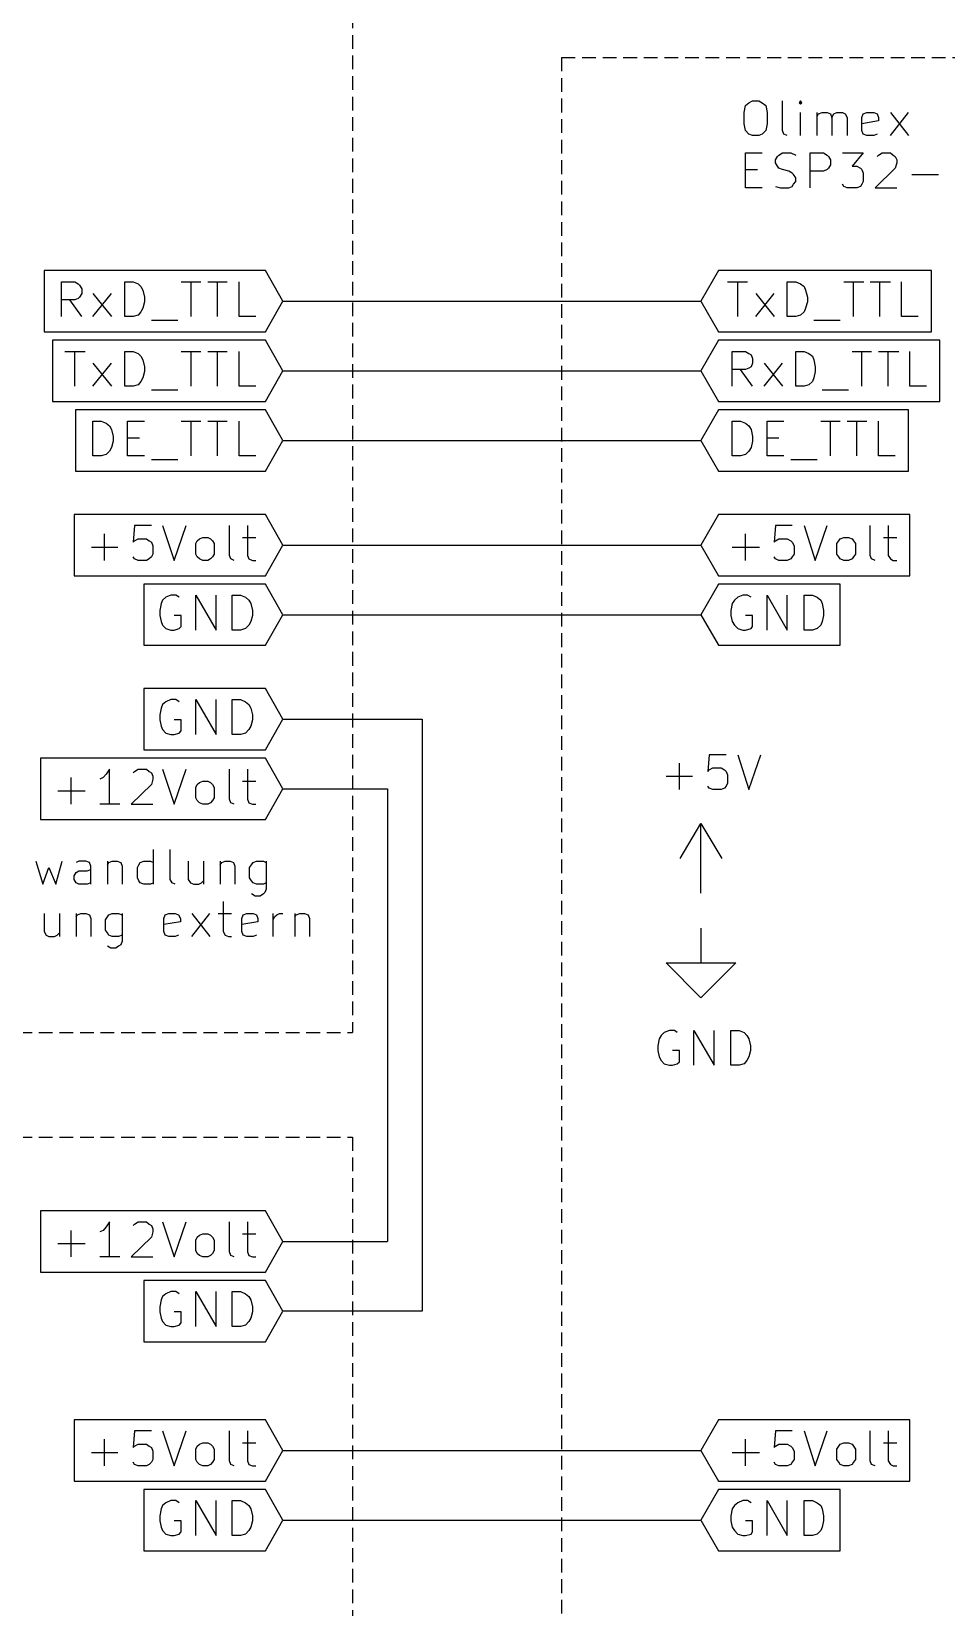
# Model space of a CAD drawing. Extents: x 10 to 287, y -200 to -10.
# Drawn here: x 36.6 to 69.9, y -104.8 to -47.3 of the extents above; entities that cross this region are included whole.
import ezdxf

# ---------------------------------------------------------------- set-up
doc = ezdxf.new("R2010")
doc.units = 0
doc.header["$MEASUREMENT"] = 0
doc.linetypes.add('DASHED', pattern=[0.75, 0.5, -0.25])
for name, color, linetype in [('BLUE3', 171, 'CONTINUOUS'), ('CYAN2', 4, 'CONTINUOUS'), ('GREEN2', 3, 'CONTINUOUS'), ('RED2', 1, 'CONTINUOUS')]:
    doc.layers.add(name, color=color, linetype=linetype)

msp = doc.modelspace()

# ---------------------------------------------------------------- linework, layer by layer
at = {"layer": 'BLUE3', "linetype": 'DASHED'}
for p, q in [((48.26, -27.94), (48.26, -83.82)), ((55.88, -48.26), (90.17, -48.26)), ((55.88, -48.26), (55.88, -105.41)), ((20.32, -83.82), (48.26, -83.82)), ((20.32, -87.63), (48.26, -87.63)), ((48.26, -87.63), (48.26, -158.75))]:
    msp.add_line(p, q, dxfattribs=at)
at = {"layer": 'BLUE3', "linetype": 'CONTINUOUS'}
for p, q in [((62.5856, -50.0126), (62.7126, -49.911)), ((62.7126, -49.911), (62.8396, -49.8348)), ((62.8396, -49.8348), (63.0682, -49.8348)), ((63.0682, -49.8348), (63.1952, -49.911)), ((63.1952, -49.911), (63.3222, -50.0126)), ((63.9318, -50.927), (63.9318, -49.8348)), ((64.5922, -49.8348), (64.5414, -49.911)), ((64.5414, -49.911), (64.5922, -49.9618)), ((64.643, -49.911), (64.5922, -49.8348)), ((64.5922, -49.8348), (64.5922, -49.9618)), ((64.5922, -49.9618), (64.643, -49.911)), ((62.5348, -50.2666), (62.5856, -50.0126)), ((62.5348, -50.673), (62.5348, -50.2666)), ((63.3222, -50.0126), (63.373, -50.2666)), ((63.373, -50.2666), (63.373, -50.673)), ((64.5922, -51.1048), (64.5922, -50.2666)), ((65.2018, -51.1048), (65.2018, -50.2666)), ((65.2018, -50.3936), (65.2526, -50.3174)), ((65.2526, -50.3174), (65.3796, -50.2666)), ((65.3796, -50.2666), (65.5574, -50.2666)), ((65.5574, -50.2666), (65.6844, -50.3174)), ((65.6844, -50.3174), (65.7352, -50.4444)), ((65.7352, -50.4444), (65.8114, -50.3174)), ((65.7352, -50.4444), (65.7352, -51.1048)), ((65.8114, -50.3174), (65.913, -50.2666)), ((65.913, -50.2666), (66.1162, -50.2666)), ((66.1162, -50.2666), (66.2178, -50.3174)), ((66.2178, -50.3174), (66.294, -50.4444)), ((66.294, -50.4444), (66.294, -51.1048)), ((66.8274, -50.4444), (66.8782, -50.3174)), ((66.8274, -50.927), (66.8274, -50.4444)), ((67.437, -50.5714), (66.8274, -50.673)), ((66.8782, -50.3174), (67.0052, -50.2666)), ((67.0052, -50.2666), (67.2592, -50.2666)), ((67.2592, -50.2666), (67.3862, -50.3174)), ((67.3862, -50.3174), (67.437, -50.4444)), ((67.437, -50.4444), (67.437, -50.5714)), ((67.8688, -51.1048), (68.5292, -50.2666)), ((67.8688, -50.2666), (68.5292, -51.1048)), ((62.5856, -50.927), (62.5348, -50.673)), ((62.7126, -51.054), (62.5856, -50.927)), ((62.8396, -51.1048), (62.7126, -51.054)), ((63.0682, -51.1048), (62.8396, -51.1048)), ((63.1952, -51.054), (63.0682, -51.1048)), ((63.3222, -50.927), (63.1952, -51.054)), ((63.373, -50.673), (63.3222, -50.927)), ((63.9826, -51.054), (63.9318, -50.927)), ((64.1096, -51.1048), (63.9826, -51.054)), ((66.8782, -51.054), (66.8274, -50.927)), ((67.0052, -51.1048), (66.8782, -51.054)), ((67.2592, -51.1048), (67.0052, -51.1048)), ((67.3862, -51.054), (67.2592, -51.1048)), ((62.5856, -53.0098), (62.5856, -51.7398)), ((62.5856, -51.7398), (63.1952, -51.7398)), ((63.6778, -51.9938), (63.754, -51.8668)), ((63.6778, -52.0954), (63.6778, -51.9938)), ((63.754, -52.2224), (63.6778, -52.0954)), ((63.754, -51.8668), (63.8048, -51.816)), ((63.8048, -52.2986), (63.754, -52.2224)), ((63.8048, -51.816), (63.9318, -51.7398)), ((63.9318, -52.3494), (63.8048, -52.2986)), ((63.9318, -51.7398), (64.2366, -51.7398)), ((64.2366, -51.7398), (64.4144, -51.816)), ((64.9478, -53.0098), (64.9478, -51.7398)), ((64.9478, -51.7398), (65.4304, -51.7398)), ((65.4304, -51.7398), (65.5574, -51.816)), ((65.5574, -51.816), (65.6082, -51.8668)), ((65.6082, -52.2986), (65.5574, -52.3494)), ((65.6082, -51.8668), (65.6844, -51.9938)), ((65.6844, -52.1716), (65.6082, -52.2986)), ((65.6844, -51.9938), (65.6844, -52.1716)), ((66.1162, -51.7398), (66.8782, -51.7398)), ((66.8782, -51.7398), (66.4718, -52.2224)), ((66.4718, -52.2224), (66.6496, -52.2224)), ((66.6496, -52.2224), (66.7766, -52.2986)), ((66.7766, -52.2986), (66.8274, -52.3494)), ((68.0466, -52.2986), (67.31, -53.0098)), ((67.3862, -51.8668), (67.437, -51.816)), ((67.437, -51.816), (67.564, -51.7398)), ((67.564, -51.7398), (67.8688, -51.7398)), ((67.8688, -51.7398), (67.9704, -51.816)), ((67.9704, -51.816), (68.0466, -51.8668)), ((68.0466, -51.8668), (68.0974, -51.9938)), ((68.0974, -52.0954), (68.0466, -52.2986)), ((68.0974, -51.9938), (68.0974, -52.0954)), ((62.5856, -52.3494), (63.0174, -52.3494)), ((64.1604, -52.4002), (63.9318, -52.3494)), ((64.2874, -52.4764), (64.1604, -52.4002)), ((64.3382, -52.5272), (64.2874, -52.4764)), ((64.4144, -52.6542), (64.3382, -52.5272)), ((64.3382, -52.8828), (64.4144, -52.7812)), ((64.4144, -52.7812), (64.4144, -52.6542)), ((65.4304, -52.4002), (64.9478, -52.4002)), ((65.5574, -52.3494), (65.4304, -52.4002)), ((66.8274, -52.3494), (66.8782, -52.4764)), ((66.8782, -52.7812), (66.8274, -52.8828)), ((66.8782, -52.4764), (66.8782, -52.7812)), ((68.6562, -52.5272), (69.6214, -52.5272)), ((63.1952, -53.0098), (62.5856, -53.0098)), ((63.6778, -52.959), (63.8556, -53.0098)), ((63.8556, -53.0098), (64.1604, -53.0098)), ((64.1604, -53.0098), (64.2874, -52.959)), ((64.2874, -52.959), (64.3382, -52.8828)), ((66.167, -52.959), (66.1162, -52.8828)), ((66.294, -53.0098), (66.167, -52.959)), ((66.6496, -53.0098), (66.294, -53.0098)), ((66.7766, -52.959), (66.6496, -53.0098)), ((66.8274, -52.8828), (66.7766, -52.959)), ((67.31, -53.0098), (68.0974, -53.0098)), ((36.703, -77.5716), (36.957, -78.4098)), ((37.4396, -78.4098), (37.6682, -77.5716)), ((38.2778, -77.5716), (38.1762, -77.6224)), ((38.5318, -77.5716), (38.2778, -77.5716)), ((38.6588, -77.6224), (38.5318, -77.5716)), ((39.3192, -77.5716), (39.3192, -78.4098)), ((39.37, -77.6224), (39.497, -77.5716)), ((39.497, -77.5716), (39.6748, -77.5716)), ((39.6748, -77.5716), (39.8018, -77.6224)), ((40.513, -77.6224), (40.64, -77.5716)), ((40.64, -77.5716), (40.894, -77.5716)), ((40.894, -77.5716), (40.9956, -77.6224)), ((40.9956, -78.4098), (40.9956, -77.1398)), ((41.6052, -78.232), (41.6052, -77.1398)), ((42.2656, -77.5716), (42.2656, -78.232)), ((42.8244, -77.5716), (42.8244, -78.4098)), ((43.434, -77.5716), (43.434, -78.4098)), ((43.4848, -77.6224), (43.6118, -77.5716)), ((43.6118, -77.5716), (43.7896, -77.5716)), ((43.7896, -77.5716), (43.9166, -77.6224)), ((44.6278, -77.6224), (44.7548, -77.5716)), ((44.7548, -77.5716), (45.0088, -77.5716)), ((45.0088, -77.5716), (45.1104, -77.6224)), ((45.1104, -77.5716), (45.1104, -78.5876)), ((36.957, -78.4098), (37.1856, -77.8002)), ((37.1856, -77.8002), (37.4396, -78.4098)), ((38.1, -78.105), (38.1762, -77.978)), ((38.1, -78.232), (38.1, -78.105)), ((38.1762, -77.978), (38.2778, -77.9272)), ((38.2778, -77.9272), (38.5826, -77.9272)), ((38.5826, -77.9272), (38.7096, -77.8764)), ((38.7096, -77.7494), (38.6588, -77.6224)), ((38.7096, -78.4098), (38.7096, -77.7494)), ((39.3192, -77.6986), (39.37, -77.6224)), ((39.8018, -77.6224), (39.8526, -77.7494)), ((39.8526, -77.7494), (39.8526, -78.4098)), ((40.4114, -77.8002), (40.4622, -77.6986)), ((40.4114, -78.1812), (40.4114, -77.8002)), ((40.4622, -77.6986), (40.513, -77.6224)), ((43.434, -77.6986), (43.4848, -77.6224)), ((43.9166, -77.6224), (43.9674, -77.7494)), ((43.9674, -77.7494), (43.9674, -78.4098)), ((44.5008, -77.8002), (44.577, -77.6986)), ((44.5008, -78.1812), (44.5008, -77.8002)), ((44.577, -77.6986), (44.6278, -77.6224)), ((38.1762, -78.359), (38.1, -78.232)), ((38.2778, -78.4098), (38.1762, -78.359)), ((38.5826, -78.4098), (38.2778, -78.4098)), ((38.7096, -78.359), (38.5826, -78.4098)), ((40.4622, -78.2828), (40.4114, -78.1812)), ((40.513, -78.359), (40.4622, -78.2828)), ((40.64, -78.4098), (40.513, -78.359)), ((40.894, -78.4098), (40.64, -78.4098)), ((40.9956, -78.359), (40.894, -78.4098)), ((41.6814, -78.359), (41.6052, -78.232)), ((41.783, -78.4098), (41.6814, -78.359)), ((42.2656, -78.232), (42.3418, -78.359)), ((42.3418, -78.359), (42.4688, -78.4098)), ((42.4688, -78.4098), (42.6466, -78.4098)), ((42.6466, -78.4098), (42.7482, -78.359)), ((42.7482, -78.359), (42.8244, -78.2828)), ((44.577, -78.2828), (44.5008, -78.1812)), ((44.6278, -78.359), (44.577, -78.2828)), ((44.7548, -78.4098), (44.6278, -78.359)), ((45.0088, -78.4098), (44.7548, -78.4098)), ((45.1104, -78.359), (45.0088, -78.4098)), ((45.0596, -78.7146), (45.0088, -78.7654)), ((45.1104, -78.5876), (45.0596, -78.7146)), ((43.5356, -79.0448), (43.5356, -80.137)), ((44.704, -78.8416), (44.577, -78.7654)), ((44.8818, -78.8416), (44.704, -78.8416)), ((45.0088, -78.7654), (44.8818, -78.8416)), ((37.0078, -79.4766), (37.0078, -80.137)), ((37.5666, -79.4766), (37.5666, -80.3148)), ((38.1762, -79.4766), (38.1762, -80.3148)), ((38.1762, -79.6036), (38.227, -79.5274)), ((38.227, -79.5274), (38.354, -79.4766)), ((38.354, -79.4766), (38.5318, -79.4766)), ((38.5318, -79.4766), (38.6588, -79.5274)), ((38.6588, -79.5274), (38.7096, -79.6544)), ((38.7096, -79.6544), (38.7096, -80.3148)), ((39.243, -79.7052), (39.3192, -79.6036)), ((39.243, -80.0862), (39.243, -79.7052)), ((39.3192, -79.6036), (39.37, -79.5274)), ((39.37, -79.5274), (39.497, -79.4766)), ((39.497, -79.4766), (39.7256, -79.4766)), ((39.7256, -79.4766), (39.8526, -79.5274)), ((39.8526, -79.4766), (39.8526, -80.4926)), ((41.3766, -79.6544), (41.4274, -79.5274)), ((41.3766, -80.137), (41.3766, -79.6544)), ((41.9862, -79.7814), (41.3766, -79.883)), ((41.4274, -79.5274), (41.5544, -79.4766)), ((41.5544, -79.4766), (41.783, -79.4766)), ((41.783, -79.4766), (41.91, -79.5274)), ((41.91, -79.5274), (41.9862, -79.6544)), ((41.9862, -79.6544), (41.9862, -79.7814)), ((42.3926, -80.3148), (43.053, -79.4766)), ((42.3926, -79.4766), (43.053, -80.3148)), ((43.3578, -79.4766), (43.8404, -79.4766)), ((44.2214, -79.6544), (44.2722, -79.5274)), ((44.2214, -80.137), (44.2214, -79.6544)), ((44.8056, -79.7814), (44.2214, -79.883)), ((44.2722, -79.5274), (44.3992, -79.4766)), ((44.3992, -79.4766), (44.6278, -79.4766)), ((44.6278, -79.4766), (44.7548, -79.5274)), ((44.7548, -79.5274), (44.8056, -79.6544)), ((44.8056, -79.6544), (44.8056, -79.7814)), ((45.3644, -80.3148), (45.3644, -79.4766)), ((45.3644, -79.7052), (45.4152, -79.6036)), ((45.4152, -79.6036), (45.4914, -79.5274)), ((45.4914, -79.5274), (45.593, -79.4766)), ((45.593, -79.4766), (45.72, -79.4766)), ((46.1518, -79.4766), (46.1518, -80.3148)), ((46.1518, -79.6036), (46.2026, -79.5274)), ((46.2026, -79.5274), (46.3296, -79.4766)), ((46.3296, -79.4766), (46.5074, -79.4766)), ((46.5074, -79.4766), (46.6344, -79.5274)), ((46.6344, -79.5274), (46.6852, -79.6544)), ((46.6852, -79.6544), (46.6852, -80.3148)), ((37.0078, -80.137), (37.084, -80.264)), ((37.084, -80.264), (37.1856, -80.3148)), ((37.1856, -80.3148), (37.3888, -80.3148)), ((37.3888, -80.3148), (37.4904, -80.264)), ((37.4904, -80.264), (37.5666, -80.1878)), ((39.3192, -80.1878), (39.243, -80.0862)), ((39.37, -80.264), (39.3192, -80.1878)), ((39.497, -80.3148), (39.37, -80.264)), ((39.7256, -80.3148), (39.497, -80.3148)), ((39.8526, -80.264), (39.7256, -80.3148)), ((41.4274, -80.264), (41.3766, -80.137)), ((41.5544, -80.3148), (41.4274, -80.264)), ((41.783, -80.3148), (41.5544, -80.3148)), ((41.91, -80.264), (41.783, -80.3148)), ((43.5356, -80.137), (43.6118, -80.264)), ((43.6118, -80.264), (43.7388, -80.3148)), ((43.7388, -80.3148), (43.8404, -80.3148)), ((44.2722, -80.264), (44.2214, -80.137)), ((44.3992, -80.3148), (44.2722, -80.264)), ((44.6278, -80.3148), (44.3992, -80.3148)), ((44.7548, -80.264), (44.6278, -80.3148)), ((39.4462, -80.7466), (39.3192, -80.6704)), ((39.624, -80.7466), (39.4462, -80.7466)), ((39.7256, -80.6704), (39.624, -80.7466)), ((39.8018, -80.6196), (39.7256, -80.6704)), ((39.8526, -80.4926), (39.8018, -80.6196))]:
    msp.add_line(p, q, dxfattribs=at)
at = {"layer": 'CYAN2', "linetype": 'CONTINUOUS'}
for p, q in [((60.1726, -74.9554), (60.1726, -73.9902)), ((61.2648, -73.6854), (61.214, -74.295)), ((61.8744, -73.6854), (61.2648, -73.6854)), ((62.3062, -73.6854), (62.7126, -74.9554)), ((62.7126, -74.9554), (63.1444, -73.6854)), ((59.69, -74.4728), (60.6552, -74.4728)), ((61.214, -74.295), (61.2648, -74.2442)), ((61.2648, -74.2442), (61.3918, -74.168)), ((61.3918, -74.168), (61.6966, -74.168)), ((61.6966, -74.168), (61.8236, -74.2442)), ((61.8236, -74.2442), (61.8744, -74.295)), ((61.8744, -74.295), (61.9252, -74.422)), ((61.9252, -74.422), (61.9252, -74.7268)), ((61.2648, -74.9046), (61.214, -74.8284)), ((61.3918, -74.9554), (61.2648, -74.9046)), ((61.6966, -74.9554), (61.3918, -74.9554)), ((61.8236, -74.9046), (61.6966, -74.9554)), ((61.8744, -74.8284), (61.8236, -74.9046)), ((61.9252, -74.7268), (61.8744, -74.8284)), ((59.6138, -83.82), (59.5122, -83.9216)), ((59.817, -83.7438), (59.6138, -83.82)), ((59.9948, -83.7438), (59.817, -83.7438)), ((60.0964, -83.82), (59.9948, -83.7438)), ((60.706, -85.0138), (60.706, -83.7438)), ((60.706, -83.7438), (61.4426, -85.0138)), ((61.4426, -85.0138), (61.4426, -83.7438)), ((62.0522, -85.0138), (62.0522, -83.7438)), ((62.0522, -83.7438), (62.357, -83.7438)), ((62.357, -83.7438), (62.5348, -83.82)), ((62.5348, -83.82), (62.6364, -83.9216)), ((59.436, -84.0486), (59.3852, -84.3026)), ((59.3852, -84.3026), (59.3852, -84.4804)), ((59.3852, -84.4804), (59.436, -84.709)), ((59.5122, -83.9216), (59.436, -84.0486)), ((60.1726, -84.4804), (59.9186, -84.4804)), ((60.1726, -84.8868), (60.1726, -84.4804)), ((62.6364, -83.9216), (62.7126, -84.0486)), ((62.7126, -84.0486), (62.7634, -84.3026)), ((62.7634, -84.4804), (62.7126, -84.709)), ((62.7634, -84.3026), (62.7634, -84.4804)), ((59.436, -84.709), (59.5122, -84.836)), ((59.5122, -84.836), (59.6138, -84.963)), ((59.6138, -84.963), (59.817, -85.0138)), ((59.817, -85.0138), (59.9186, -85.0138)), ((59.9186, -85.0138), (60.0964, -84.963)), ((60.0964, -84.963), (60.1726, -84.8868)), ((62.357, -85.0138), (62.0522, -85.0138)), ((62.5348, -84.963), (62.357, -85.0138)), ((62.6364, -84.836), (62.5348, -84.963)), ((62.7126, -84.709), (62.6364, -84.836))]:
    msp.add_line(p, q, dxfattribs=at)
at = {"layer": 'GREEN2', "linetype": 'CONTINUOUS'}
for p, q in [((45.72, -57.15), (60.96, -57.15)), ((45.72, -59.69), (60.96, -59.69)), ((45.72, -62.23), (60.96, -62.23)), ((45.72, -66.04), (60.96, -66.04)), ((45.72, -68.58), (60.96, -68.58)), ((45.72, -72.39), (50.8, -72.39)), ((50.8, -72.39), (50.8, -93.98)), ((45.72, -74.93), (49.53, -74.93)), ((49.53, -74.93), (49.53, -91.44)), ((45.72, -91.44), (49.53, -91.44)), ((50.8, -93.98), (45.72, -93.98)), ((45.72, -99.06), (60.96, -99.06)), ((45.72, -101.6), (60.96, -101.6))]:
    msp.add_line(p, q, dxfattribs=at)
at = {"layer": 'RED2', "linetype": 'CONTINUOUS'}
for p, q in [((45.085, -56.0324), (37.0078, -56.0324)), ((37.0078, -56.0324), (37.0078, -57.15)), ((45.72, -57.15), (45.085, -56.0324)), ((61.595, -56.0324), (60.96, -57.15)), ((69.3674, -56.0324), (61.595, -56.0324)), ((69.3674, -57.15), (69.3674, -56.0324)), ((37.6428, -57.7088), (37.6428, -56.4388)), ((37.6428, -56.4388), (38.1254, -56.4388)), ((38.1254, -56.4388), (38.2524, -56.515)), ((38.2524, -56.515), (38.3032, -56.5658)), ((38.3032, -56.5658), (38.3794, -56.6928)), ((38.3794, -56.8706), (38.3032, -56.9976)), ((38.3794, -56.6928), (38.3794, -56.8706)), ((38.7858, -57.7088), (39.4716, -56.8706)), ((38.7858, -56.8706), (39.4716, -57.7088)), ((39.9542, -57.7088), (39.9542, -56.4388)), ((39.9542, -56.4388), (40.259, -56.4388)), ((40.259, -56.4388), (40.4368, -56.515)), ((40.4368, -56.515), (40.5384, -56.6166)), ((40.5384, -56.6166), (40.6146, -56.7436)), ((40.6146, -56.7436), (40.6654, -56.9976)), ((42.0116, -56.4388), (42.7228, -56.4388)), ((42.3672, -57.7088), (42.3672, -56.4388)), ((42.9768, -56.4388), (43.688, -56.4388)), ((43.3324, -57.7088), (43.3324, -56.4388)), ((44.1198, -57.7088), (44.1198, -56.4388)), ((61.9252, -56.4388), (62.6618, -56.4388)), ((62.3062, -57.7088), (62.3062, -56.4388)), ((62.9666, -57.7088), (63.627, -56.8706)), ((62.9666, -56.8706), (63.627, -57.7088)), ((64.1096, -57.7088), (64.1096, -56.4388)), ((64.1096, -56.4388), (64.4144, -56.4388)), ((64.4144, -56.4388), (64.5922, -56.515)), ((64.5922, -56.515), (64.7192, -56.6166)), ((64.7192, -56.6166), (64.77, -56.7436)), ((64.77, -56.7436), (64.8462, -56.9976)), ((66.167, -56.4388), (66.9036, -56.4388)), ((66.5226, -57.7088), (66.5226, -56.4388)), ((67.1322, -56.4388), (67.8688, -56.4388)), ((67.4878, -57.7088), (67.4878, -56.4388)), ((68.2752, -57.7088), (68.2752, -56.4388)), ((37.0078, -57.15), (37.0078, -58.2676)), ((38.1254, -57.0992), (37.6428, -57.0992)), ((38.3794, -57.7088), (37.9476, -57.0992)), ((38.2524, -57.0484), (38.1254, -57.0992)), ((38.3032, -56.9976), (38.2524, -57.0484)), ((40.6146, -57.404), (40.5384, -57.531)), ((40.6654, -57.1754), (40.6146, -57.404)), ((40.6654, -56.9976), (40.6654, -57.1754)), ((45.085, -58.2676), (45.72, -57.15)), ((60.96, -57.15), (61.595, -58.2676)), ((64.77, -57.404), (64.7192, -57.531)), ((64.8462, -57.1754), (64.77, -57.404)), ((64.8462, -56.9976), (64.8462, -57.1754)), ((69.3674, -58.2676), (69.3674, -57.15)), ((40.259, -57.7088), (39.9542, -57.7088)), ((40.4368, -57.658), (40.259, -57.7088)), ((40.5384, -57.531), (40.4368, -57.658)), ((40.9194, -57.8358), (41.8846, -57.8358)), ((44.7294, -57.7088), (44.1198, -57.7088)), ((64.4144, -57.7088), (64.1096, -57.7088)), ((64.5922, -57.658), (64.4144, -57.7088)), ((64.7192, -57.531), (64.5922, -57.658)), ((65.0748, -57.8358), (66.04, -57.8358)), ((68.8848, -57.7088), (68.2752, -57.7088)), ((37.0078, -58.2676), (45.085, -58.2676)), ((45.085, -58.5724), (37.3126, -58.5724)), ((37.3126, -58.5724), (37.3126, -59.69)), ((45.72, -59.69), (45.085, -58.5724)), ((61.595, -58.5724), (60.96, -59.69)), ((61.595, -58.2676), (69.3674, -58.2676)), ((69.6722, -58.5724), (61.595, -58.5724)), ((69.6722, -59.69), (69.6722, -58.5724)), ((37.7698, -58.9788), (38.5064, -58.9788)), ((38.1254, -60.2488), (38.1254, -58.9788)), ((39.9542, -60.2488), (39.9542, -58.9788)), ((39.9542, -58.9788), (40.259, -58.9788)), ((40.259, -58.9788), (40.4368, -59.055)), ((40.4368, -59.055), (40.5384, -59.1566)), ((40.5384, -59.1566), (40.6146, -59.2836)), ((42.0116, -58.9788), (42.7228, -58.9788)), ((42.3672, -60.2488), (42.3672, -58.9788)), ((42.9768, -58.9788), (43.688, -58.9788)), ((43.3324, -60.2488), (43.3324, -58.9788)), ((44.1198, -60.2488), (44.1198, -58.9788)), ((62.103, -60.2488), (62.103, -58.9788)), ((62.103, -58.9788), (62.5856, -58.9788)), ((62.5856, -58.9788), (62.7126, -59.055)), ((62.7126, -59.055), (62.7888, -59.1058)), ((62.7888, -59.1058), (62.8396, -59.2328)), ((64.4144, -60.2488), (64.4144, -58.9788)), ((64.4144, -58.9788), (64.7192, -58.9788)), ((64.7192, -58.9788), (64.897, -59.055)), ((64.897, -59.055), (65.024, -59.1566)), ((65.024, -59.1566), (65.0748, -59.2836)), ((66.4718, -58.9788), (67.183, -58.9788)), ((66.8274, -60.2488), (66.8274, -58.9788)), ((67.437, -58.9788), (68.1736, -58.9788)), ((67.7926, -60.2488), (67.7926, -58.9788)), ((68.58, -60.2488), (68.58, -58.9788)), ((37.3126, -59.69), (37.3126, -60.8076)), ((38.7858, -60.2488), (39.4716, -59.4106)), ((38.7858, -59.4106), (39.4716, -60.2488)), ((40.6146, -59.2836), (40.6654, -59.5376)), ((40.6654, -59.7154), (40.6146, -59.944)), ((40.6654, -59.5376), (40.6654, -59.7154)), ((45.085, -60.8076), (45.72, -59.69)), ((60.96, -59.69), (61.595, -60.8076)), ((62.5856, -59.6392), (62.103, -59.6392)), ((62.8396, -60.2488), (62.4078, -59.6392)), ((62.7126, -59.5884), (62.5856, -59.6392)), ((62.7888, -59.5376), (62.7126, -59.5884)), ((62.8396, -59.4106), (62.7888, -59.5376)), ((62.8396, -59.2328), (62.8396, -59.4106)), ((63.2714, -60.2488), (63.9318, -59.4106)), ((63.2714, -59.4106), (63.9318, -60.2488)), ((65.0748, -59.2836), (65.1256, -59.5376)), ((65.1256, -59.7154), (65.0748, -59.944)), ((65.1256, -59.5376), (65.1256, -59.7154)), ((69.6722, -60.8076), (69.6722, -59.69)), ((40.259, -60.2488), (39.9542, -60.2488)), ((40.4368, -60.198), (40.259, -60.2488)), ((40.5384, -60.071), (40.4368, -60.198)), ((40.6146, -59.944), (40.5384, -60.071)), ((44.7294, -60.2488), (44.1198, -60.2488)), ((64.7192, -60.2488), (64.4144, -60.2488)), ((64.897, -60.198), (64.7192, -60.2488)), ((65.024, -60.071), (64.897, -60.198)), ((65.0748, -59.944), (65.024, -60.071)), ((69.1896, -60.2488), (68.58, -60.2488)), ((37.3126, -60.8076), (45.085, -60.8076)), ((40.9194, -60.3758), (41.8846, -60.3758)), ((61.595, -60.8076), (69.6722, -60.8076)), ((65.3796, -60.3758), (66.3448, -60.3758)), ((45.085, -61.1124), (38.1508, -61.1124)), ((38.1508, -61.1124), (38.1508, -62.23)), ((45.72, -62.23), (45.085, -61.1124)), ((61.595, -61.1124), (60.96, -62.23)), ((68.5292, -61.1124), (61.595, -61.1124)), ((68.5292, -62.23), (68.5292, -61.1124)), ((38.7858, -62.7888), (38.7858, -61.5188)), ((38.7858, -61.5188), (39.0906, -61.5188)), ((39.0906, -61.5188), (39.2684, -61.595)), ((39.2684, -61.595), (39.3954, -61.6966)), ((39.3954, -61.6966), (39.4716, -61.8236)), ((39.4716, -61.8236), (39.5224, -62.0776)), ((40.0558, -62.7888), (40.0558, -61.5188)), ((40.0558, -61.5188), (40.6654, -61.5188)), ((42.0116, -61.5188), (42.7228, -61.5188)), ((42.3672, -62.7888), (42.3672, -61.5188)), ((42.9768, -61.5188), (43.688, -61.5188)), ((43.3324, -62.7888), (43.3324, -61.5188)), ((44.1198, -62.7888), (44.1198, -61.5188)), ((62.103, -62.7888), (62.103, -61.5188)), ((62.103, -61.5188), (62.4078, -61.5188)), ((62.4078, -61.5188), (62.5856, -61.595)), ((62.5856, -61.595), (62.7126, -61.6966)), ((62.7126, -61.6966), (62.7888, -61.8236)), ((62.7888, -61.8236), (62.8396, -62.0776)), ((63.373, -62.7888), (63.373, -61.5188)), ((63.373, -61.5188), (63.9826, -61.5188)), ((65.3288, -61.5188), (66.04, -61.5188)), ((65.6844, -62.7888), (65.6844, -61.5188)), ((66.294, -61.5188), (67.0052, -61.5188)), ((66.6496, -62.7888), (66.6496, -61.5188)), ((67.437, -62.7888), (67.437, -61.5188)), ((38.1508, -62.23), (38.1508, -63.3476)), ((39.3954, -62.611), (39.2684, -62.738)), ((39.4716, -62.484), (39.3954, -62.611)), ((39.5224, -62.2554), (39.4716, -62.484)), ((39.5224, -62.0776), (39.5224, -62.2554)), ((40.0558, -62.1284), (40.4876, -62.1284)), ((45.085, -63.3476), (45.72, -62.23)), ((60.96, -62.23), (61.595, -63.3476)), ((62.7126, -62.611), (62.5856, -62.738)), ((62.7888, -62.484), (62.7126, -62.611)), ((62.8396, -62.2554), (62.7888, -62.484)), ((62.8396, -62.0776), (62.8396, -62.2554)), ((63.373, -62.1284), (63.8048, -62.1284)), ((68.5292, -63.3476), (68.5292, -62.23)), ((39.0906, -62.7888), (38.7858, -62.7888)), ((39.2684, -62.738), (39.0906, -62.7888)), ((40.6654, -62.7888), (40.0558, -62.7888)), ((40.9194, -62.9158), (41.8846, -62.9158)), ((44.7294, -62.7888), (44.1198, -62.7888)), ((62.4078, -62.7888), (62.103, -62.7888)), ((62.5856, -62.738), (62.4078, -62.7888)), ((63.9826, -62.7888), (63.373, -62.7888)), ((64.2366, -62.9158), (65.2018, -62.9158)), ((68.0466, -62.7888), (67.437, -62.7888)), ((38.1508, -63.3476), (45.085, -63.3476)), ((61.595, -63.3476), (68.5292, -63.3476)), ((45.085, -64.9224), (38.1, -64.9224)), ((38.1, -64.9224), (38.1, -66.04)), ((45.72, -66.04), (45.085, -64.9224)), ((61.595, -64.9224), (60.96, -66.04)), ((68.58, -64.9224), (61.595, -64.9224)), ((68.58, -66.04), (68.58, -64.9224)), ((40.3098, -65.3288), (40.259, -65.9384)), ((40.9194, -65.3288), (40.3098, -65.3288)), ((41.3258, -65.3288), (41.7576, -66.5988)), ((41.7576, -66.5988), (42.1894, -65.3288)), ((43.7642, -66.421), (43.7642, -65.3288)), ((44.4246, -65.3288), (44.4246, -66.421)), ((63.6778, -65.3288), (63.627, -65.9384)), ((64.2874, -65.3288), (63.6778, -65.3288)), ((64.7192, -65.3288), (65.1256, -66.5988)), ((65.1256, -66.5988), (65.5574, -65.3288)), ((67.1322, -66.421), (67.1322, -65.3288)), ((67.7926, -65.3288), (67.7926, -66.421)), ((38.1, -66.04), (38.1, -67.1576)), ((39.2176, -66.5988), (39.2176, -65.6336)), ((40.259, -65.9384), (40.3098, -65.8876)), ((40.3098, -65.8876), (40.4368, -65.8114)), ((40.4368, -65.8114), (40.7416, -65.8114)), ((40.7416, -65.8114), (40.8432, -65.8876)), ((40.8432, -65.8876), (40.9194, -65.9384)), ((40.9194, -65.9384), (40.9702, -66.0654)), ((40.9702, -66.0654), (40.9702, -66.3702)), ((42.545, -65.9892), (42.5958, -65.8876)), ((42.545, -66.3702), (42.545, -65.9892)), ((42.5958, -65.8876), (42.672, -65.8114)), ((42.672, -65.8114), (42.799, -65.7606)), ((42.799, -65.7606), (42.9768, -65.7606)), ((42.9768, -65.7606), (43.0784, -65.8114)), ((43.0784, -65.8114), (43.1546, -65.8876)), ((43.1546, -65.8876), (43.2054, -65.9892)), ((43.2054, -65.9892), (43.2054, -66.3702)), ((44.2468, -65.7606), (44.7294, -65.7606)), ((45.085, -67.1576), (45.72, -66.04)), ((60.96, -66.04), (61.595, -67.1576)), ((62.5856, -66.5988), (62.5856, -65.6336)), ((63.627, -65.9384), (63.6778, -65.8876)), ((63.6778, -65.8876), (63.8048, -65.8114)), ((63.8048, -65.8114), (64.1096, -65.8114)), ((64.1096, -65.8114), (64.2366, -65.8876)), ((64.2366, -65.8876), (64.2874, -65.9384)), ((64.2874, -65.9384), (64.3636, -66.0654)), ((64.3636, -66.0654), (64.3636, -66.3702)), ((65.913, -65.9892), (65.9892, -65.8876)), ((65.913, -66.3702), (65.913, -65.9892)), ((65.9892, -65.8876), (66.04, -65.8114)), ((66.04, -65.8114), (66.167, -65.7606)), ((66.167, -65.7606), (66.3448, -65.7606)), ((66.3448, -65.7606), (66.4718, -65.8114)), ((66.4718, -65.8114), (66.5226, -65.8876)), ((66.5226, -65.8876), (66.5988, -65.9892)), ((66.5988, -65.9892), (66.5988, -66.3702)), ((67.6148, -65.7606), (68.0974, -65.7606)), ((68.58, -67.1576), (68.58, -66.04)), ((38.735, -66.1162), (39.7002, -66.1162)), ((40.3098, -66.548), (40.259, -66.4718)), ((40.4368, -66.5988), (40.3098, -66.548)), ((40.7416, -66.5988), (40.4368, -66.5988)), ((40.8432, -66.548), (40.7416, -66.5988)), ((40.9194, -66.4718), (40.8432, -66.548)), ((40.9702, -66.3702), (40.9194, -66.4718)), ((42.5958, -66.4718), (42.545, -66.3702)), ((42.672, -66.548), (42.5958, -66.4718)), ((42.799, -66.5988), (42.672, -66.548)), ((42.9768, -66.5988), (42.799, -66.5988)), ((43.0784, -66.548), (42.9768, -66.5988)), ((43.1546, -66.4718), (43.0784, -66.548)), ((43.2054, -66.3702), (43.1546, -66.4718)), ((43.815, -66.548), (43.7642, -66.421)), ((43.942, -66.5988), (43.815, -66.548)), ((44.4246, -66.421), (44.4754, -66.548)), ((44.4754, -66.548), (44.6024, -66.5988)), ((44.6024, -66.5988), (44.7294, -66.5988)), ((62.103, -66.1162), (63.0936, -66.1162)), ((63.6778, -66.548), (63.627, -66.4718)), ((63.8048, -66.5988), (63.6778, -66.548)), ((64.1096, -66.5988), (63.8048, -66.5988)), ((64.2366, -66.548), (64.1096, -66.5988)), ((64.2874, -66.4718), (64.2366, -66.548)), ((64.3636, -66.3702), (64.2874, -66.4718)), ((65.9892, -66.4718), (65.913, -66.3702)), ((66.04, -66.548), (65.9892, -66.4718)), ((66.167, -66.5988), (66.04, -66.548)), ((66.3448, -66.5988), (66.167, -66.5988)), ((66.4718, -66.548), (66.3448, -66.5988)), ((66.5226, -66.4718), (66.4718, -66.548)), ((66.5988, -66.3702), (66.5226, -66.4718)), ((67.183, -66.548), (67.1322, -66.421)), ((67.31, -66.5988), (67.183, -66.548)), ((67.7926, -66.421), (67.8688, -66.548)), ((67.8688, -66.548), (67.9704, -66.5988)), ((67.9704, -66.5988), (68.0974, -66.5988)), ((38.1, -67.1576), (45.085, -67.1576)), ((61.595, -67.1576), (68.58, -67.1576)), ((45.085, -67.4624), (40.64, -67.4624)), ((40.64, -67.4624), (40.64, -68.58)), ((45.72, -68.58), (45.085, -67.4624)), ((61.595, -67.4624), (60.96, -68.58)), ((66.04, -67.4624), (61.595, -67.4624)), ((66.04, -68.58), (66.04, -67.4624)), ((41.275, -68.1736), (41.2242, -68.4276)), ((41.3258, -68.0466), (41.275, -68.1736)), ((41.4528, -67.945), (41.3258, -68.0466)), ((41.6306, -67.8688), (41.4528, -67.945)), ((41.8084, -67.8688), (41.6306, -67.8688)), ((41.9354, -67.945), (41.8084, -67.8688)), ((42.545, -69.1388), (42.545, -67.8688)), ((42.545, -67.8688), (43.2816, -69.1388)), ((43.2816, -69.1388), (43.2816, -67.8688)), ((43.8658, -69.1388), (43.8658, -67.8688)), ((43.8658, -67.8688), (44.1706, -67.8688)), ((44.1706, -67.8688), (44.3484, -67.945)), ((44.3484, -67.945), (44.4754, -68.0466)), ((44.4754, -68.0466), (44.5516, -68.1736)), ((44.5516, -68.1736), (44.6024, -68.4276)), ((62.103, -68.1736), (62.0522, -68.4276)), ((62.1792, -68.0466), (62.103, -68.1736)), ((62.3062, -67.945), (62.1792, -68.0466)), ((62.484, -67.8688), (62.3062, -67.945)), ((62.6618, -67.8688), (62.484, -67.8688)), ((62.7888, -67.945), (62.6618, -67.8688)), ((63.373, -69.1388), (63.373, -67.8688)), ((63.373, -67.8688), (64.1096, -69.1388)), ((64.1096, -69.1388), (64.1096, -67.8688)), ((64.7192, -69.1388), (64.7192, -67.8688)), ((64.7192, -67.8688), (65.024, -67.8688)), ((65.024, -67.8688), (65.2018, -67.945)), ((65.2018, -67.945), (65.3288, -68.0466)), ((65.3288, -68.0466), (65.3796, -68.1736)), ((65.3796, -68.1736), (65.4304, -68.4276)), ((40.64, -68.58), (40.64, -69.6976)), ((41.2242, -68.4276), (41.2242, -68.6054)), ((41.2242, -68.6054), (41.275, -68.834)), ((41.275, -68.834), (41.3258, -68.961)), ((41.3258, -68.961), (41.4528, -69.088)), ((42.0116, -68.6054), (41.7576, -68.6054)), ((42.0116, -69.0118), (42.0116, -68.6054)), ((44.4754, -68.961), (44.3484, -69.088)), ((44.5516, -68.834), (44.4754, -68.961)), ((44.6024, -68.6054), (44.5516, -68.834)), ((44.6024, -68.4276), (44.6024, -68.6054)), ((45.085, -69.6976), (45.72, -68.58)), ((60.96, -68.58), (61.595, -69.6976)), ((62.0522, -68.4276), (62.0522, -68.6054)), ((62.0522, -68.6054), (62.103, -68.834)), ((62.103, -68.834), (62.1792, -68.961)), ((62.1792, -68.961), (62.3062, -69.088)), ((62.8396, -68.6054), (62.5856, -68.6054)), ((62.8396, -69.0118), (62.8396, -68.6054)), ((65.3288, -68.961), (65.2018, -69.088)), ((65.3796, -68.834), (65.3288, -68.961)), ((65.4304, -68.6054), (65.3796, -68.834)), ((65.4304, -68.4276), (65.4304, -68.6054)), ((66.04, -69.6976), (66.04, -68.58)), ((41.4528, -69.088), (41.6306, -69.1388)), ((41.6306, -69.1388), (41.7576, -69.1388)), ((41.7576, -69.1388), (41.9354, -69.088)), ((41.9354, -69.088), (42.0116, -69.0118)), ((44.1706, -69.1388), (43.8658, -69.1388)), ((44.3484, -69.088), (44.1706, -69.1388)), ((62.3062, -69.088), (62.484, -69.1388)), ((62.484, -69.1388), (62.5856, -69.1388)), ((62.5856, -69.1388), (62.7888, -69.088)), ((62.7888, -69.088), (62.8396, -69.0118)), ((65.024, -69.1388), (64.7192, -69.1388)), ((65.2018, -69.088), (65.024, -69.1388)), ((40.64, -69.6976), (45.085, -69.6976)), ((61.595, -69.6976), (66.04, -69.6976)), ((45.085, -71.2724), (40.64, -71.2724)), ((40.64, -71.2724), (40.64, -72.39)), ((41.4528, -71.755), (41.3258, -71.8566)), ((41.6306, -71.6788), (41.4528, -71.755)), ((41.8084, -71.6788), (41.6306, -71.6788)), ((41.9354, -71.755), (41.8084, -71.6788)), ((42.545, -72.9488), (42.545, -71.6788)), ((42.545, -71.6788), (43.2816, -72.9488)), ((43.2816, -72.9488), (43.2816, -71.6788)), ((43.8658, -72.9488), (43.8658, -71.6788)), ((43.8658, -71.6788), (44.1706, -71.6788)), ((44.1706, -71.6788), (44.3484, -71.755)), ((44.3484, -71.755), (44.4754, -71.8566)), ((45.72, -72.39), (45.085, -71.2724)), ((40.64, -72.39), (40.64, -73.5076)), ((41.275, -71.9836), (41.2242, -72.2376)), ((41.2242, -72.2376), (41.2242, -72.4154)), ((41.2242, -72.4154), (41.275, -72.644)), ((41.3258, -71.8566), (41.275, -71.9836)), ((42.0116, -72.4154), (41.7576, -72.4154)), ((42.0116, -72.8218), (42.0116, -72.4154)), ((44.4754, -71.8566), (44.5516, -71.9836)), ((44.5516, -71.9836), (44.6024, -72.2376)), ((44.6024, -72.4154), (44.5516, -72.644)), ((44.6024, -72.2376), (44.6024, -72.4154)), ((45.085, -73.5076), (45.72, -72.39)), ((41.275, -72.644), (41.3258, -72.771)), ((41.3258, -72.771), (41.4528, -72.898)), ((41.4528, -72.898), (41.6306, -72.9488)), ((41.6306, -72.9488), (41.7576, -72.9488)), ((41.7576, -72.9488), (41.9354, -72.898)), ((41.9354, -72.898), (42.0116, -72.8218)), ((44.1706, -72.9488), (43.8658, -72.9488)), ((44.3484, -72.898), (44.1706, -72.9488)), ((44.4754, -72.771), (44.3484, -72.898)), ((44.5516, -72.644), (44.4754, -72.771)), ((40.64, -73.5076), (45.085, -73.5076)), ((45.085, -73.8124), (36.8808, -73.8124)), ((36.8808, -73.8124), (36.8808, -74.93)), ((45.72, -74.93), (45.085, -73.8124)), ((37.9984, -75.4888), (37.9984, -74.5236)), ((39.1668, -74.5236), (39.0398, -74.5744)), ((39.2684, -74.3966), (39.1668, -74.5236)), ((39.3954, -74.2188), (39.2684, -74.3966)), ((39.3954, -75.4888), (39.3954, -74.2188)), ((40.259, -74.3458), (40.3098, -74.295)), ((40.3098, -74.295), (40.4368, -74.2188)), ((40.4368, -74.2188), (40.7416, -74.2188)), ((40.7416, -74.2188), (40.8432, -74.295)), ((40.8432, -74.295), (40.9194, -74.3458)), ((40.9194, -74.3458), (40.9702, -74.4728)), ((40.9702, -74.5744), (40.9194, -74.7776)), ((40.9702, -74.4728), (40.9702, -74.5744)), ((41.3258, -74.2188), (41.7576, -75.4888)), ((41.7576, -75.4888), (42.1894, -74.2188)), ((42.5958, -74.7776), (42.672, -74.7014)), ((42.672, -74.7014), (42.799, -74.6506)), ((42.799, -74.6506), (42.9768, -74.6506)), ((42.9768, -74.6506), (43.0784, -74.7014)), ((43.0784, -74.7014), (43.1546, -74.7776)), ((43.7642, -75.311), (43.7642, -74.2188)), ((44.2468, -74.6506), (44.7294, -74.6506)), ((44.4246, -74.2188), (44.4246, -75.311)), ((36.8808, -74.93), (36.8808, -76.0476)), ((37.5158, -75.0062), (38.5064, -75.0062)), ((40.9194, -74.7776), (40.1828, -75.4888)), ((42.545, -74.8792), (42.5958, -74.7776)), ((42.545, -75.2602), (42.545, -74.8792)), ((42.5958, -75.3618), (42.545, -75.2602)), ((43.1546, -74.7776), (43.2054, -74.8792)), ((43.2054, -75.2602), (43.1546, -75.3618)), ((43.2054, -74.8792), (43.2054, -75.2602)), ((45.085, -76.0476), (45.72, -74.93)), ((39.7764, -75.4888), (39.0398, -75.4888)), ((40.1828, -75.4888), (40.9702, -75.4888)), ((42.672, -75.438), (42.5958, -75.3618)), ((42.799, -75.4888), (42.672, -75.438)), ((42.9768, -75.4888), (42.799, -75.4888)), ((43.0784, -75.438), (42.9768, -75.4888)), ((43.1546, -75.3618), (43.0784, -75.438)), ((43.815, -75.438), (43.7642, -75.311)), ((43.942, -75.4888), (43.815, -75.438)), ((44.4246, -75.311), (44.4754, -75.438)), ((44.4754, -75.438), (44.6024, -75.4888)), ((44.6024, -75.4888), (44.7294, -75.4888)), ((36.8808, -76.0476), (45.085, -76.0476)), ((60.198, -77.47), (60.96, -76.2)), ((60.96, -78.74), (60.96, -76.2)), ((60.96, -76.2), (61.722, -77.47)), ((60.96, -80.01), (60.96, -81.28)), ((60.96, -82.55), (59.69, -81.28)), ((59.69, -81.28), (60.96, -81.28)), ((60.96, -81.28), (62.23, -81.28)), ((62.23, -81.28), (60.96, -82.55)), ((45.085, -90.3224), (36.8808, -90.3224)), ((36.8808, -90.3224), (36.8808, -91.44)), ((39.3954, -90.7288), (39.2684, -90.9066)), ((39.3954, -91.9988), (39.3954, -90.7288)), ((40.259, -90.8558), (40.3098, -90.805)), ((40.3098, -90.805), (40.4368, -90.7288)), ((40.4368, -90.7288), (40.7416, -90.7288)), ((40.7416, -90.7288), (40.8432, -90.805)), ((40.8432, -90.805), (40.9194, -90.8558)), ((41.3258, -90.7288), (41.7576, -91.9988)), ((41.7576, -91.9988), (42.1894, -90.7288)), ((43.7642, -91.821), (43.7642, -90.7288)), ((44.4246, -90.7288), (44.4246, -91.821)), ((45.72, -91.44), (45.085, -90.3224)), ((37.9984, -91.9988), (37.9984, -91.0336)), ((39.1668, -91.0336), (39.0398, -91.0844)), ((39.2684, -90.9066), (39.1668, -91.0336)), ((40.9194, -91.2876), (40.1828, -91.9988)), ((40.9194, -90.8558), (40.9702, -90.9828)), ((40.9702, -91.0844), (40.9194, -91.2876)), ((40.9702, -90.9828), (40.9702, -91.0844)), ((42.545, -91.3892), (42.5958, -91.2876)), ((42.5958, -91.2876), (42.672, -91.2114)), ((42.672, -91.2114), (42.799, -91.1606)), ((42.799, -91.1606), (42.9768, -91.1606)), ((42.9768, -91.1606), (43.0784, -91.2114)), ((43.0784, -91.2114), (43.1546, -91.2876)), ((43.1546, -91.2876), (43.2054, -91.3892)), ((44.2468, -91.1606), (44.7294, -91.1606)), ((36.8808, -91.44), (36.8808, -92.5576)), ((37.5158, -91.5162), (38.5064, -91.5162)), ((42.545, -91.7702), (42.545, -91.3892)), ((42.5958, -91.8718), (42.545, -91.7702)), ((42.672, -91.948), (42.5958, -91.8718)), ((42.799, -91.9988), (42.672, -91.948)), ((43.0784, -91.948), (42.9768, -91.9988)), ((43.1546, -91.8718), (43.0784, -91.948)), ((43.2054, -91.7702), (43.1546, -91.8718)), ((43.2054, -91.3892), (43.2054, -91.7702)), ((43.815, -91.948), (43.7642, -91.821)), ((43.942, -91.9988), (43.815, -91.948)), ((44.4246, -91.821), (44.4754, -91.948)), ((44.4754, -91.948), (44.6024, -91.9988)), ((45.085, -92.5576), (45.72, -91.44)), ((39.7764, -91.9988), (39.0398, -91.9988)), ((40.1828, -91.9988), (40.9702, -91.9988)), ((42.9768, -91.9988), (42.799, -91.9988)), ((44.6024, -91.9988), (44.7294, -91.9988)), ((36.8808, -92.5576), (45.085, -92.5576)), ((45.085, -92.8624), (40.64, -92.8624)), ((40.64, -92.8624), (40.64, -93.98)), ((45.72, -93.98), (45.085, -92.8624)), ((41.275, -93.5736), (41.2242, -93.8276)), ((41.3258, -93.4466), (41.275, -93.5736)), ((41.4528, -93.345), (41.3258, -93.4466)), ((41.6306, -93.2688), (41.4528, -93.345)), ((41.8084, -93.2688), (41.6306, -93.2688)), ((41.9354, -93.345), (41.8084, -93.2688)), ((42.545, -94.5388), (42.545, -93.2688)), ((42.545, -93.2688), (43.2816, -94.5388)), ((43.2816, -94.5388), (43.2816, -93.2688)), ((43.8658, -94.5388), (43.8658, -93.2688)), ((43.8658, -93.2688), (44.1706, -93.2688)), ((44.1706, -93.2688), (44.3484, -93.345)), ((44.3484, -93.345), (44.4754, -93.4466)), ((44.4754, -93.4466), (44.5516, -93.5736)), ((44.5516, -93.5736), (44.6024, -93.8276)), ((40.64, -93.98), (40.64, -95.0976)), ((41.2242, -93.8276), (41.2242, -94.0054)), ((41.2242, -94.0054), (41.275, -94.234)), ((41.275, -94.234), (41.3258, -94.361)), ((42.0116, -94.0054), (41.7576, -94.0054)), ((42.0116, -94.4118), (42.0116, -94.0054)), ((44.5516, -94.234), (44.4754, -94.361)), ((44.6024, -94.0054), (44.5516, -94.234)), ((44.6024, -93.8276), (44.6024, -94.0054)), ((45.085, -95.0976), (45.72, -93.98)), ((41.3258, -94.361), (41.4528, -94.488)), ((41.4528, -94.488), (41.6306, -94.5388)), ((41.6306, -94.5388), (41.7576, -94.5388)), ((41.7576, -94.5388), (41.9354, -94.488)), ((41.9354, -94.488), (42.0116, -94.4118)), ((44.1706, -94.5388), (43.8658, -94.5388)), ((44.3484, -94.488), (44.1706, -94.5388)), ((44.4754, -94.361), (44.3484, -94.488)), ((40.64, -95.0976), (45.085, -95.0976)), ((45.085, -97.9424), (38.1, -97.9424)), ((38.1, -97.9424), (38.1, -99.06)), ((45.72, -99.06), (45.085, -97.9424)), ((61.595, -97.9424), (60.96, -99.06)), ((68.58, -97.9424), (61.595, -97.9424)), ((68.58, -99.06), (68.58, -97.9424)), ((39.2176, -99.6188), (39.2176, -98.6536)), ((40.3098, -98.3488), (40.259, -98.9584)), ((40.9194, -98.3488), (40.3098, -98.3488)), ((40.3098, -98.9076), (40.4368, -98.8314)), ((40.4368, -98.8314), (40.7416, -98.8314)), ((40.7416, -98.8314), (40.8432, -98.9076)), ((41.3258, -98.3488), (41.7576, -99.6188)), ((41.7576, -99.6188), (42.1894, -98.3488)), ((42.5958, -98.9076), (42.672, -98.8314)), ((42.672, -98.8314), (42.799, -98.7806)), ((42.799, -98.7806), (42.9768, -98.7806)), ((42.9768, -98.7806), (43.0784, -98.8314)), ((43.0784, -98.8314), (43.1546, -98.9076)), ((43.7642, -99.441), (43.7642, -98.3488)), ((44.2468, -98.7806), (44.7294, -98.7806)), ((44.4246, -98.3488), (44.4246, -99.441)), ((62.5856, -99.6188), (62.5856, -98.6536)), ((63.6778, -98.3488), (63.627, -98.9584)), ((64.2874, -98.3488), (63.6778, -98.3488)), ((63.6778, -98.9076), (63.8048, -98.8314)), ((63.8048, -98.8314), (64.1096, -98.8314)), ((64.1096, -98.8314), (64.2366, -98.9076)), ((64.7192, -98.3488), (65.1256, -99.6188)), ((65.1256, -99.6188), (65.5574, -98.3488)), ((65.9892, -98.9076), (66.04, -98.8314)), ((66.04, -98.8314), (66.167, -98.7806)), ((66.167, -98.7806), (66.3448, -98.7806)), ((66.3448, -98.7806), (66.4718, -98.8314)), ((66.4718, -98.8314), (66.5226, -98.9076)), ((67.1322, -99.441), (67.1322, -98.3488)), ((67.6148, -98.7806), (68.0974, -98.7806)), ((67.7926, -98.3488), (67.7926, -99.441)), ((38.1, -99.06), (38.1, -100.178)), ((38.735, -99.1362), (39.7002, -99.1362)), ((40.259, -98.9584), (40.3098, -98.9076)), ((40.8432, -98.9076), (40.9194, -98.9584)), ((40.9194, -98.9584), (40.9702, -99.0854)), ((40.9702, -99.3902), (40.9194, -99.4918)), ((40.9702, -99.0854), (40.9702, -99.3902)), ((42.545, -99.0092), (42.5958, -98.9076)), ((42.545, -99.3902), (42.545, -99.0092)), ((42.5958, -99.4918), (42.545, -99.3902)), ((43.1546, -98.9076), (43.2054, -99.0092)), ((43.2054, -99.3902), (43.1546, -99.4918)), ((43.2054, -99.0092), (43.2054, -99.3902)), ((45.085, -100.178), (45.72, -99.06)), ((60.96, -99.06), (61.595, -100.178)), ((62.103, -99.1362), (63.0936, -99.1362)), ((63.627, -98.9584), (63.6778, -98.9076)), ((64.2366, -98.9076), (64.2874, -98.9584)), ((64.2874, -98.9584), (64.3636, -99.0854)), ((64.3636, -99.3902), (64.2874, -99.4918)), ((64.3636, -99.0854), (64.3636, -99.3902)), ((65.913, -99.0092), (65.9892, -98.9076)), ((65.913, -99.3902), (65.913, -99.0092)), ((65.9892, -99.4918), (65.913, -99.3902)), ((66.5226, -98.9076), (66.5988, -99.0092)), ((66.5988, -99.3902), (66.5226, -99.4918)), ((66.5988, -99.0092), (66.5988, -99.3902)), ((68.58, -100.178), (68.58, -99.06)), ((40.3098, -99.568), (40.259, -99.4918)), ((40.4368, -99.6188), (40.3098, -99.568)), ((40.7416, -99.6188), (40.4368, -99.6188)), ((40.8432, -99.568), (40.7416, -99.6188)), ((40.9194, -99.4918), (40.8432, -99.568)), ((42.672, -99.568), (42.5958, -99.4918)), ((42.799, -99.6188), (42.672, -99.568)), ((42.9768, -99.6188), (42.799, -99.6188)), ((43.0784, -99.568), (42.9768, -99.6188)), ((43.1546, -99.4918), (43.0784, -99.568)), ((43.815, -99.568), (43.7642, -99.441)), ((43.942, -99.6188), (43.815, -99.568)), ((44.4246, -99.441), (44.4754, -99.568)), ((44.4754, -99.568), (44.6024, -99.6188)), ((44.6024, -99.6188), (44.7294, -99.6188)), ((63.6778, -99.568), (63.627, -99.4918)), ((63.8048, -99.6188), (63.6778, -99.568)), ((64.1096, -99.6188), (63.8048, -99.6188)), ((64.2366, -99.568), (64.1096, -99.6188)), ((64.2874, -99.4918), (64.2366, -99.568)), ((66.04, -99.568), (65.9892, -99.4918)), ((66.167, -99.6188), (66.04, -99.568)), ((66.3448, -99.6188), (66.167, -99.6188)), ((66.4718, -99.568), (66.3448, -99.6188)), ((66.5226, -99.4918), (66.4718, -99.568)), ((67.183, -99.568), (67.1322, -99.441)), ((67.31, -99.6188), (67.183, -99.568)), ((67.7926, -99.441), (67.8688, -99.568)), ((67.8688, -99.568), (67.9704, -99.6188)), ((67.9704, -99.6188), (68.0974, -99.6188)), ((38.1, -100.178), (45.085, -100.178)), ((45.085, -100.482), (40.64, -100.482)), ((40.64, -100.482), (40.64, -101.6)), ((45.72, -101.6), (45.085, -100.482)), ((61.595, -100.482), (60.96, -101.6)), ((61.595, -100.178), (68.58, -100.178)), ((66.04, -100.482), (61.595, -100.482)), ((66.04, -101.6), (66.04, -100.482)), ((41.3258, -101.067), (41.275, -101.194)), ((41.4528, -100.965), (41.3258, -101.067)), ((41.6306, -100.889), (41.4528, -100.965)), ((41.8084, -100.889), (41.6306, -100.889)), ((41.9354, -100.965), (41.8084, -100.889)), ((42.545, -102.159), (42.545, -100.889)), ((42.545, -100.889), (43.2816, -102.159)), ((43.2816, -102.159), (43.2816, -100.889)), ((43.8658, -102.159), (43.8658, -100.889)), ((43.8658, -100.889), (44.1706, -100.889)), ((44.1706, -100.889), (44.3484, -100.965)), ((44.3484, -100.965), (44.4754, -101.067)), ((44.4754, -101.067), (44.5516, -101.194)), ((62.1792, -101.067), (62.103, -101.194)), ((62.3062, -100.965), (62.1792, -101.067)), ((62.484, -100.889), (62.3062, -100.965)), ((62.6618, -100.889), (62.484, -100.889)), ((62.7888, -100.965), (62.6618, -100.889)), ((63.373, -102.159), (63.373, -100.889)), ((63.373, -100.889), (64.1096, -102.159)), ((64.1096, -102.159), (64.1096, -100.889)), ((64.7192, -102.159), (64.7192, -100.889)), ((64.7192, -100.889), (65.024, -100.889)), ((65.024, -100.889), (65.2018, -100.965)), ((65.2018, -100.965), (65.3288, -101.067)), ((65.3288, -101.067), (65.3796, -101.194)), ((40.64, -101.6), (40.64, -102.718)), ((41.275, -101.194), (41.2242, -101.448)), ((41.2242, -101.448), (41.2242, -101.625)), ((41.2242, -101.625), (41.275, -101.854)), ((42.0116, -101.625), (41.7576, -101.625)), ((42.0116, -102.032), (42.0116, -101.625)), ((44.5516, -101.194), (44.6024, -101.448)), ((44.6024, -101.625), (44.5516, -101.854)), ((44.6024, -101.448), (44.6024, -101.625)), ((45.085, -102.718), (45.72, -101.6)), ((60.96, -101.6), (61.595, -102.718)), ((62.103, -101.194), (62.0522, -101.448)), ((62.0522, -101.448), (62.0522, -101.625)), ((62.0522, -101.625), (62.103, -101.854)), ((62.8396, -101.625), (62.5856, -101.625)), ((62.8396, -102.032), (62.8396, -101.625)), ((65.3796, -101.194), (65.4304, -101.448)), ((65.4304, -101.625), (65.3796, -101.854)), ((65.4304, -101.448), (65.4304, -101.625)), ((66.04, -102.718), (66.04, -101.6)), ((41.275, -101.854), (41.3258, -101.981)), ((41.3258, -101.981), (41.4528, -102.108)), ((41.4528, -102.108), (41.6306, -102.159)), ((41.6306, -102.159), (41.7576, -102.159)), ((41.7576, -102.159), (41.9354, -102.108)), ((41.9354, -102.108), (42.0116, -102.032)), ((44.1706, -102.159), (43.8658, -102.159)), ((44.3484, -102.108), (44.1706, -102.159)), ((44.4754, -101.981), (44.3484, -102.108)), ((44.5516, -101.854), (44.4754, -101.981)), ((62.103, -101.854), (62.1792, -101.981)), ((62.1792, -101.981), (62.3062, -102.108)), ((62.3062, -102.108), (62.484, -102.159)), ((62.484, -102.159), (62.5856, -102.159)), ((62.5856, -102.159), (62.7888, -102.108)), ((62.7888, -102.108), (62.8396, -102.032)), ((65.024, -102.159), (64.7192, -102.159)), ((65.2018, -102.108), (65.024, -102.159)), ((65.3288, -101.981), (65.2018, -102.108)), ((65.3796, -101.854), (65.3288, -101.981)), ((40.64, -102.718), (45.085, -102.718)), ((61.595, -102.718), (66.04, -102.718))]:
    msp.add_line(p, q, dxfattribs=at)

doc.saveas('drawing.dxf')
